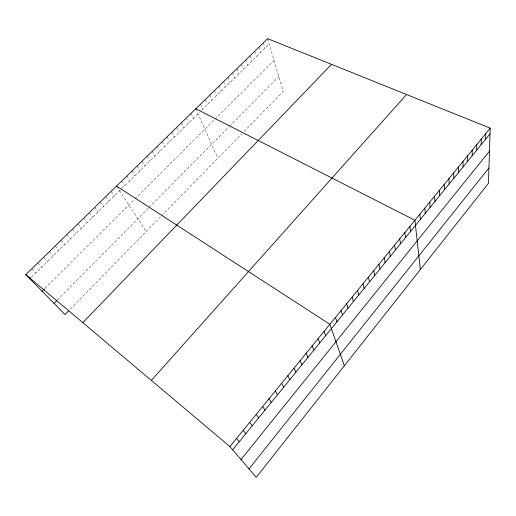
<?xml version="1.0" encoding="UTF-8"?>
<svg xmlns="http://www.w3.org/2000/svg" width="516" height="516" viewBox="0 0 516 516"><rect width="100%" height="100%" fill="white"/><g stroke="black" fill="none" stroke-linecap="round" stroke-linejoin="round"><path stroke-width="0.39" stroke-dasharray="2.58 1.94" d="M70.324 309.116L161.179 216.204M161.689 215.682L241.978 133.567M244.042 131.457L283.2 91.416L267.643 38.661M57.334 300.054L148.55 207.987M149.079 207.451L228.994 126.801M229.53 126.259L278.808 76.523M44.95 288.386L133.818 199.963M134.921 198.873L213.908 120.28M215.024 119.17L274.067 60.43M31.45 277.156L199.608 112.294M201.672 110.269L269.229 44.034M31.766 268.791L35.739 272.945M37.694 263.012L41.602 267.204M43.583 257.265L47.42 261.496M49.426 251.563L53.2 255.833M55.231 245.9L58.94 250.202M60.998 240.275L64.642 244.616M66.725 234.69L70.305 239.063M72.408 229.143L75.929 233.548M78.058 223.634L81.515 228.072M83.663 218.158L87.062 222.635M89.236 212.721L92.577 217.23M94.77 207.322L98.046 211.863M100.265 201.962L103.484 206.535M105.728 196.635L108.889 201.24M111.146 191.346L114.255 195.977M116.971 186.753L146.221 231.497M121.731 181.026L124.724 185.715M126.891 175.988L129.832 180.703M132.019 170.983L134.902 175.73M137.114 166.017L139.946 170.79M142.177 161.076L144.957 165.875M147.202 156.167L149.937 160.992M152.201 151.291L154.884 156.142M157.167 146.447L159.799 151.323M162.108 141.629L164.688 146.531M167.01 136.843L169.545 141.771M171.886 132.09L174.369 137.037M176.73 127.362L179.168 132.335M181.542 122.666L183.935 127.665M186.328 117.996L188.669 123.021M191.081 113.359L193.377 118.403M195.809 108.747L217.81 158.283M200.505 104.168L202.711 109.257M205.168 99.614L207.329 104.722M209.812 95.086L211.928 100.22M214.417 90.59L216.494 95.737M219.003 86.12L221.035 91.287M223.557 81.67L225.544 86.862M228.085 77.258L230.033 82.47M232.587 72.866L234.49 78.097M237.063 68.499L238.921 73.749M241.507 64.158L243.333 69.428M245.932 59.85L247.712 65.139M250.325 55.56L252.066 60.869M254.691 51.297L256.394 56.625M259.038 47.059L260.696 52.4M263.353 42.847L264.979 48.207"/><path stroke-width="0.77" d="M472.185 155.755L472.198 150.175M476.694 150.221L476.745 144.609M481.164 144.732L481.267 139.081M485.608 139.275L485.75 133.599M490.2 128.149L488.433 183.348L256.233 477.339L229.897 446.585L25.8 274.615L267.643 38.661L490.2 128.149L229.897 446.585M248.989 468.883L488.923 167.958M240.998 459.55L489.465 151.156M232.671 449.823L490.019 133.863M151.369 380.415L406.537 94.512M82.844 322.674L331.543 64.352M68.725 310.748L65.003 314.554L25.8 274.615M54.038 303.382L56.786 300.609M42.099 291.224L44.376 288.954M29.844 278.73L30.915 277.679M195.809 108.747L414.909 220.255L420.347 269.546M116.532 186.089L329.866 324.293L344.353 365.767M236.567 438.432L239.25 441.748M243.171 430.35L245.764 433.743M249.718 422.34L252.227 425.81M256.207 414.4L258.632 417.947M262.644 406.531L264.985 410.149M269.017 398.733L271.281 402.422M275.338 390.993L277.524 394.759M281.607 383.33L283.71 387.161M287.818 375.725L289.844 379.628M293.978 368.192L295.932 372.159M300.086 360.716L301.963 364.748M306.143 353.312L307.942 357.401M312.148 345.965L313.876 350.119M318.108 338.683L319.759 342.895M324.009 331.459L325.596 335.735M335.503 317.398L336.948 321.791M341.095 310.561L342.476 315.005M346.642 303.776L347.958 308.278M352.144 297.042L353.395 301.602M357.601 290.366L358.794 294.971M363.019 283.736L364.148 288.399M368.392 277.163L369.462 281.878M373.719 270.642L374.732 275.409M379.008 264.173L379.963 268.984M384.259 257.755L385.155 262.612M389.464 251.382L390.302 256.291M394.63 245.061L395.417 250.015M399.758 238.792L400.487 243.784M404.847 232.568L405.518 237.605M409.898 226.389L410.517 231.471M419.882 214.172L420.392 219.345M424.816 208.135L425.281 213.347M429.712 202.143L430.125 207.393M434.575 196.196L434.936 201.485M439.4 190.294L439.716 195.622M444.192 184.431L444.457 189.798M448.946 178.62L449.165 184.025M453.667 172.847L453.835 178.284M458.35 167.113L458.472 172.589M463 161.424L463.078 166.939M467.619 155.78L467.651 161.327"/></g></svg>
